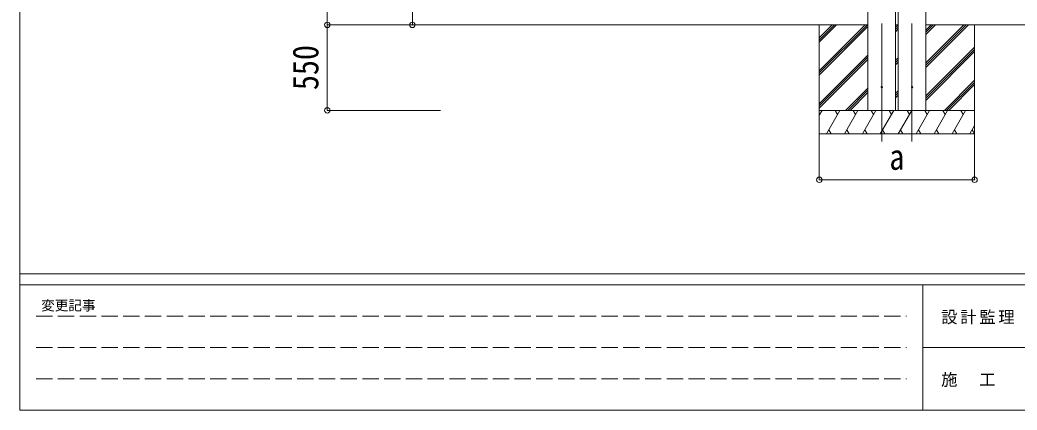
# Model space of a CAD drawing. Units: millimetres at full size; details may follow other scales. Extents: x -9783 to 9892, y -6828 to 6752.
# Drawn here: x -9783 to -3362, y -6828 to -4320 of the extents above; entities that cross this region are included whole.
import ezdxf
from ezdxf.enums import TextEntityAlignment as Align

# ---------------------------------------------------------------- set-up
doc = ezdxf.new("R2010")
doc.units = ezdxf.units.MM
doc.header["$LTSCALE"] = 35
doc.header["$PDMODE"] = 32
doc.header["$PDSIZE"] = 35
doc.linetypes.add('DASHED3', pattern=[4, 3, -1])
for name, color, linetype, lineweight in [('0-0_0', 7, 'Continuous', 9), ('0-1_本体', 4, 'Continuous', 9), ('0-2_部品', 7, 'Continuous', 9), ('0-8_PARTS2', 2, 'Continuous', 9), ('0-A_寸法', 6, 'Continuous', 9), ('F-0_240', 7, 'Continuous', 9)]:
    doc.layers.add(name, color=color, linetype=linetype, lineweight=lineweight)
doc.styles.add('ＭＳ ゴシック', font='')
doc.styles.get('ＭＳ ゴシック').set_extended_font_data('MS Gothic')

msp = doc.modelspace()

# ---------------------------------------------------------------- linework, layer by layer
at = {"layer": '0-0_0'}
for p, q in [((-7139.7, -4351.07), (-4322.71, -4351.07)), ((-4635.73, -4660.54), (-4326.26, -4351.07)), ((-4635.73, -4646.4), (-4340.4, -4351.07)), ((-4635.73, -4462.55), (-4524.25, -4351.07)), ((-4635.73, -4448.41), (-4538.39, -4351.07)), ((-4635.73, -4434.26), (-4552.53, -4351.07)), ((-4635.73, -4351.07), (-4635.73, -5051.07)), ((-4635.73, -4674.68), (-4322.71, -4361.67)), ((-4144.37, -4351.07), (-4128.37, -4351.07)), ((-4144.37, -4367.17), (-4128.37, -4351.17)), ((-4144.37, -4381.31), (-4128.37, -4365.31)), ((-3949.21, -4384.15), (-3916.13, -4351.07)), ((-3949.21, -4398.29), (-3901.99, -4351.07)), ((-3949.21, -4412.43), (-3887.85, -4351.07)), ((-3949.21, -4610.42), (-3689.86, -4351.07)), ((-3949.21, -4596.28), (-3704, -4351.07)), ((-3949.21, -4624.56), (-3675.71, -4351.07)), ((-3949.21, -4351.07), (-1133.03, -4351.07)), ((-3635.73, -4351.07), (-3635.73, -5051.07)), ((-4144.37, -4395.46), (-4128.37, -4379.46)), ((-4635.73, -4858.53), (-4322.71, -4545.52)), ((-3949.21, -4808.41), (-3635.73, -4494.93)), ((-3949.21, -4822.55), (-3635.73, -4509.07)), ((-3949.21, -4836.69), (-3635.73, -4523.21)), ((-4635.73, -4872.67), (-4322.71, -4559.66)), ((-4635.73, -4886.81), (-4322.71, -4573.8)), ((-4144, -4578.94), (-4127.45, -4562.39)), ((-4144, -4593.08), (-4127.45, -4576.53)), ((-4144, -4607.22), (-4127.45, -4590.67)), ((-3829.74, -4901.07), (-3635.73, -4707.06)), ((-3815.59, -4901.07), (-3635.73, -4721.2)), ((-3801.45, -4901.07), (-3635.73, -4735.35)), ((-4466.14, -4901.07), (-4322.71, -4757.65)), ((-4451.99, -4901.07), (-4322.71, -4771.79)), ((-4437.85, -4901.07), (-4322.71, -4785.93)), ((-4144, -4791.07), (-4127.45, -4774.52)), ((-4144, -4805.21), (-4127.45, -4788.66)), ((-4144, -4819.35), (-4127.45, -4802.81)), ((-4635.73, -4931.31), (-4618.27, -4901.07)), ((-3635.73, -4901.07), (-4635.73, -4901.07)), ((-4633.27, -4927.05), (-4635.73, -4922.8)), ((-4589.4, -5051.07), (-4502.8, -4901.07)), ((-4517.8, -4927.05), (-4532.8, -4901.07)), ((-4473.93, -5051.07), (-4387.33, -4901.07)), ((-4402.33, -4927.05), (-4417.33, -4901.07)), ((-4358.46, -5051.07), (-4271.86, -4901.07)), ((-4286.86, -4927.05), (-4301.86, -4901.07)), ((-4242.99, -5051.07), (-4156.39, -4901.07)), ((-4171.39, -4927.05), (-4186.39, -4901.07)), ((-4127.52, -5051.07), (-4040.92, -4901.07)), ((-4055.92, -4927.05), (-4070.92, -4901.07)), ((-4012.05, -5051.07), (-3925.45, -4901.07)), ((-3940.45, -4927.05), (-3955.45, -4901.07)), ((-3896.58, -5051.07), (-3809.98, -4901.07)), ((-3839.98, -4901.07), (-3824.98, -4927.05)), ((-3781.11, -5051.07), (-3694.51, -4901.07)), ((-3709.51, -4927.05), (-3724.51, -4901.07)), ((-3665.64, -5051.07), (-3635.73, -4999.26)), ((-4635.73, -5051.07), (-3635.73, -5051.07)), ((-4574.4, -5025.09), (-4559.4, -5051.07)), ((-4458.93, -5025.09), (-4443.93, -5051.07)), ((-4343.46, -5025.09), (-4328.46, -5051.07)), ((-4227.99, -5025.09), (-4212.99, -5051.07)), ((-4112.52, -5025.09), (-4097.52, -5051.07)), ((-3997.05, -5025.09), (-3982.05, -5051.07)), ((-3881.58, -5025.09), (-3866.58, -5051.07)), ((-3766.11, -5025.09), (-3751.11, -5051.07)), ((-3650.64, -5025.09), (-3635.73, -5051.07))]:
    msp.add_line(p, q, dxfattribs=at)
at = {"layer": '0-1_本体'}
for p, q in [((-4322.37, -1421.08), (-4322.37, -4901.08)), ((-3950.37, -1421.08), (-3950.37, -4901.08)), ((-4144.37, -4901.08), (-4144.37, -1599.64)), ((-4128.37, -4901.08), (-4128.37, -1599.64))]:
    msp.add_line(p, q, dxfattribs=at)
at = {"layer": '0-2_部品', "color": 4}
for centre in [(-4233.71, -4751.08), (-4038.21, -4751.08)]:
    msp.add_circle(centre, 4.5, dxfattribs=at)
at = {"layer": '0-8_PARTS2'}
for p, q in [((-4233.37, -4341.86), (-4233.37, -5101.07)), ((-4039.37, -4341.86), (-4039.37, -5101.07))]:
    msp.add_line(p, q, dxfattribs=at)
at = {"layer": '0-A_寸法'}
for p, q in [((-7803.94, -4351.07), (-7803.94, -1448.07)), ((-7255.97, -4351.07), (-7255.97, -1551.07)), ((-7803.94, -4901.07), (-7803.94, -4351.07)), ((-7803.94, -4351.07), (-7075.83, -4351.07)), ((-7803.94, -4901.07), (-7075.83, -4901.07)), ((-4635.73, -5107.48), (-4635.73, -5051.07)), ((-4635.73, -5347.46), (-4635.73, -5051.07)), ((-3635.73, -5347.46), (-3635.73, -5051.07)), ((-4635.73, -5347.46), (-3635.73, -5347.46))]:
    msp.add_line(p, q, dxfattribs=at)
for p in [(-7803.94, -4351.07), (-7255.97, -4351.07), (-7803.94, -4901.07), (-4635.73, -5347.46), (-3635.73, -5347.46)]:
    msp.add_point(p, dxfattribs=at)
at = {"layer": 'F-0_240', "color": 5}
for p, q in [((-9783.03, 6751.9), (-9783.03, -6828.1)), ((-9783.03, -5953.1), (9396.97, -5953.1)), ((-9783.03, -6023.1), (6285.75, -6023.1)), ((-3969.25, -6023.1), (-3969.25, -6828.1)), ((-3969.25, -6425.6), (3205.75, -6425.6)), ((-9783.03, -6828.1), (9396.97, -6828.1))]:
    msp.add_line(p, q, dxfattribs=at)
at = {"layer": 'F-0_240', "color": 4, "linetype": 'DASHED3'}
for p, q in [((-9678.03, -6224.35), (-4074.25, -6224.35)), ((-9678.03, -6425.6), (-4074.25, -6425.6)), ((-9678.03, -6626.85), (-4074.25, -6626.85))]:
    msp.add_line(p, q, dxfattribs=at)

# ---------------------------------------------------------------- texts
at = {"layer": '0-A_寸法', "color": 7, "style": 'ＭＳ ゴシック', "width": 0.85}
msp.add_text('550', height=166.8, rotation=90, dxfattribs=at).set_placement((-7810.94, -4770.44), align=Align.BOTTOM_LEFT)
msp.add_text('a', height=166.8, dxfattribs=at).set_placement((-4184.49, -5333.08), align=Align.BOTTOM_LEFT)
at = {"layer": 'F-0_240', "style": 'ＭＳ ゴシック'}
msp.add_text('変更記事', height=64.15, dxfattribs=at).set_placement((-9646.27, -6206.85), align=Align.BOTTOM_LEFT)
at = {"layer": 'F-0_240', "char_height": 76.98, "attachment_point": 7, "style": 'ＭＳ ゴシック'}
for s, insert in [('\\T1.17;設計監理', (-3851.04, -6276.85)), ('\\T1.17;施\u3000工', (-3851.04, -6679.35))]:
    msp.add_mtext(s, dxfattribs=dict(at, insert=insert))

doc.saveas('drawing.dxf')
